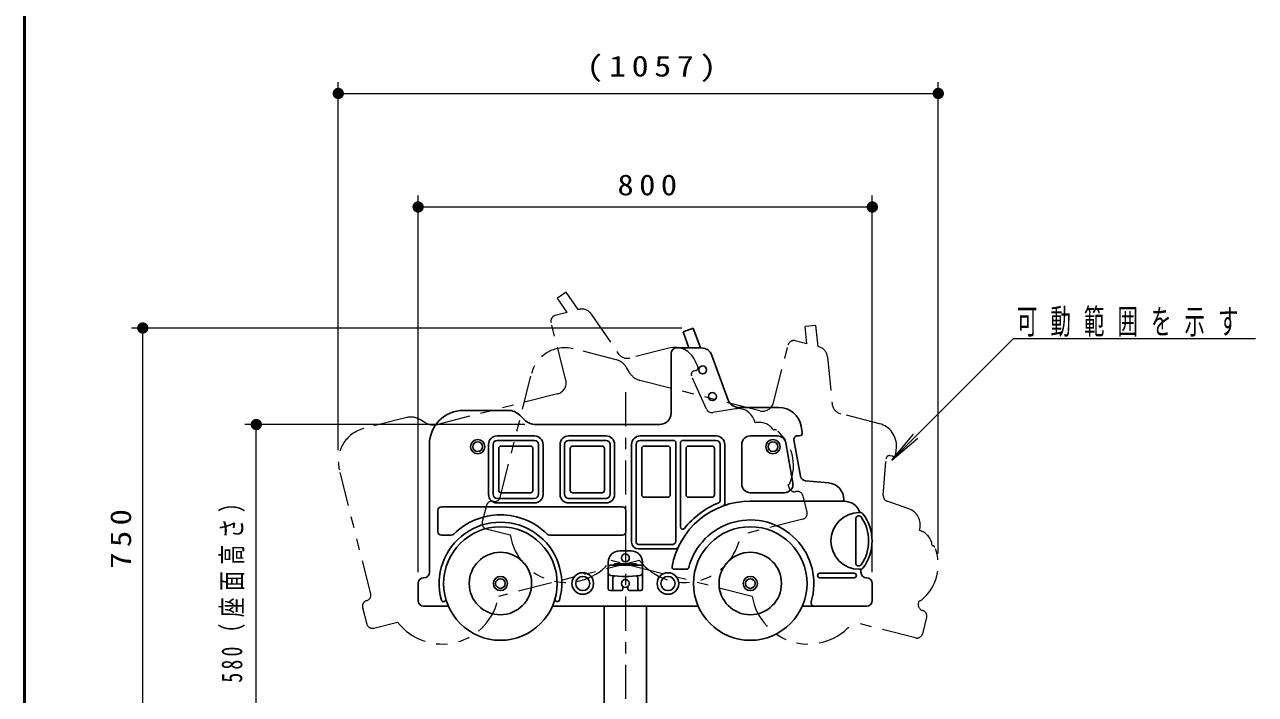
# Model space of a CAD drawing. Units: millimetres on the paper, scale 1:20. Extents: x -365 to 0, y 0 to 257.
# Drawn here: x -365 to -256.6, y 106.2 to 165.2 of the extents above; entities that cross this region are included whole.
import ezdxf

# ---------------------------------------------------------------- set-up
doc = ezdxf.new("R2010")
doc.units = ezdxf.units.MM
doc.linetypes.add('USER2', pattern=[6, 3, -1, 1, -1])
doc.linetypes.add('USER3', pattern=[8, 3, -1, 1, -1, 1, -1])
doc.layers.add('LY_1', color=7, linetype='Continuous', lineweight=13)
doc.styles.add('ＭＳ ゴシック', font='')
doc.styles.get('ＭＳ ゴシック').set_extended_font_data('MS Gothic')

# ---------------------------------------------------------------- blocks, each defined once
blk = doc.blocks.new('filled_dot')
at = {"color": 0, "linetype": 'Continuous', "lineweight": -2, "const_width": 1.25}
blk.add_lwpolyline([(-0.625, 0, 1), (0.625, 0, 1)], format="xyb", close=True, dxfattribs=at)

msp = doc.modelspace()

# ---------------------------------------------------------------- linework, layer by layer
at = {"layer": 'LY_1', "lineweight": 50}
msp.add_line((-365, 257), (-365, 0), dxfattribs=at)
at = {"layer": 'LY_1'}
for p, q in [((-337.376, 127.733), (-337.376, 160.146)), ((-284.538, 118.639), (-284.538, 160.146)), ((-337.376, 159.146), (-284.538, 159.146)), ((-330.346, 116.989), (-330.346, 150.146)), ((-290.346, 116.989), (-290.346, 150.146)), ((-330.346, 149.146), (-290.346, 149.146)), ((-307.123, 138.489), (-355.596, 138.489)), ((-354.596, 100.989), (-354.596, 138.489)), ((-277.924, 137.56), (-288.637, 126.847)), ((-277.924, 137.56), (-256.611, 137.56)), ((-320.95, 129.989), (-345.596, 129.989)), ((-344.596, 100.989), (-344.596, 129.989)), ((-288.637, 126.847), (-286.709, 129.145)), ((-288.637, 126.847), (-286.339, 128.776))]:
    msp.add_line(p, q, dxfattribs=at)
at = {"layer": 'LY_1', "linetype": 'USER3'}
for p, q in [((-317.299, 141.647), (-318.084, 141.112)), ((-317.231, 139.859), (-318.084, 141.112)), ((-316.251, 140.108), (-317.299, 141.647)), ((-317.231, 139.859), (-318.272, 139.594)), ((-316.174, 140.127), (-316.251, 140.108)), ((-317.34, 133.898), (-318.633, 138.987)), ((-315.102, 139.721), (-312.745, 136.26)), ((-295.314, 138.706), (-296.26, 138.611)), ((-296.108, 137.102), (-296.26, 138.611)), ((-295.128, 136.853), (-295.314, 138.706)), ((-312.916, 135.697), (-316.7, 136.658)), ((-308.262, 136.72), (-311.673, 135.854)), ((-299.049, 131.916), (-297.756, 137.005)), ((-296.108, 137.102), (-297.149, 137.366)), ((-295.052, 136.833), (-295.128, 136.853)), ((-305.715, 135.091), (-305.946, 135.604)), ((-294.303, 135.964), (-293.884, 131.799)), ((-323.116, 123.586), (-320.346, 134.489)), ((-311.728, 134.559), (-311.997, 135.01)), ((-305.881, 134.746), (-306.07, 134.698)), ((-300.264, 131.193), (-310.808, 133.872)), ((-304.939, 131.33), (-306.27, 134.284)), ((-318.063, 132.683), (-328.607, 130.004)), ((-302.402, 131.368), (-304.403, 131.042)), ((-331.331, 130.602), (-335.114, 129.641)), ((-329.743, 130.169), (-330.195, 130.438)), ((-300.676, 130.136), (-300.707, 130.257)), ((-289.724, 130.063), (-293.135, 130.93)), ((-299.059, 129.515), (-298.998, 129.53)), ((-288.264, 127.416), (-288.222, 127.977)), ((-289.377, 123.741), (-289.137, 126.971)), ((-288.575, 127.192), (-288.764, 127.24)), ((-334.513, 115.091), (-337.283, 125.995)), ((-297.683, 124.447), (-297.745, 124.691)), ((-296.468, 123.724), (-296.099, 122.27)), ((-324.332, 122.863), (-324.701, 121.409)), ((-287.129, 122.563), (-289.043, 123.232)), ((-296.46, 121.663), (-301.953, 120.267)), ((-324.339, 120.801), (-322.239, 120.267)), ((-286.201, 120.656), (-286.17, 120.778)), ((-285.076, 119.339), (-285.015, 119.323)), ((-310.836, 118.011), (-323.276, 114.851)), ((-300.916, 114.851), (-313.356, 118.011)), ((-335.236, 113.876), (-334.867, 112.422)), ((-286.286, 114.229), (-286.224, 114.473)), ((-285.563, 113.014), (-285.932, 111.56)), ((-334.259, 112.06), (-332.159, 112.594)), ((-286.54, 111.199), (-292.033, 112.594))]:
    msp.add_line(p, q, dxfattribs=at)
at = {"layer": 'LY_1', "lineweight": 25}
for p, q in [((-306.123, 138.489), (-307.016, 138.164)), ((-306.497, 136.739), (-307.016, 138.164)), ((-305.486, 136.739), (-306.123, 138.489)), ((-305.407, 136.739), (-307.571, 136.739)), ((-308.071, 130.989), (-308.071, 136.239)), ((-304.467, 136.081), (-303.036, 132.147)), ((-322.442, 131.239), (-326.346, 131.239)), ((-298.577, 131.489), (-302.096, 131.489)), ((-321.01, 130.428), (-321.382, 130.8)), ((-320.096, 128.989), (-323.396, 128.989)), ((-309.071, 129.989), (-319.95, 129.989)), ((-313.796, 128.989), (-317.096, 128.989)), ((-304.096, 128.989), (-310.796, 128.989)), ((-298.699, 128.989), (-301.096, 128.989)), ((-296.756, 128.989), (-296.951, 128.989)), ((-296.51, 129.282), (-296.607, 129.836)), ((-329.346, 116.989), (-329.346, 128.239)), ((-324.146, 123.839), (-324.146, 128.239)), ((-323.746, 123.839), (-323.746, 128.239)), ((-320.096, 128.589), (-323.396, 128.589)), ((-320.446, 128.089), (-323.046, 128.089)), ((-319.746, 123.839), (-319.746, 128.239)), ((-319.346, 123.839), (-319.346, 128.239)), ((-317.846, 123.839), (-317.846, 128.239)), ((-317.446, 123.839), (-317.446, 128.239)), ((-313.796, 128.589), (-317.096, 128.589)), ((-314.146, 128.089), (-316.746, 128.089)), ((-313.446, 123.839), (-313.446, 128.239)), ((-313.046, 123.839), (-313.046, 128.239)), ((-311.546, 119.639), (-311.546, 128.239)), ((-311.146, 119.639), (-311.146, 128.239)), ((-307.846, 128.589), (-310.796, 128.589)), ((-308.346, 128.089), (-310.446, 128.089)), ((-307.646, 119.732), (-307.646, 128.389)), ((-307.246, 120.967), (-307.246, 128.389)), ((-304.096, 128.589), (-307.046, 128.589)), ((-304.446, 128.089), (-306.546, 128.089)), ((-303.746, 123.284), (-303.746, 128.239)), ((-303.346, 123.009), (-303.346, 128.239)), ((-301.846, 124.739), (-301.846, 128.239)), ((-297.343, 124.869), (-297.961, 128.369)), ((-296.684, 125.447), (-297.246, 128.637)), ((-323.246, 124.189), (-323.246, 127.889)), ((-320.246, 124.189), (-320.246, 127.889)), ((-316.946, 124.189), (-316.946, 127.889)), ((-313.946, 124.189), (-313.946, 127.889)), ((-310.646, 123.789), (-310.646, 127.889)), ((-308.146, 123.789), (-308.146, 127.889)), ((-306.746, 123.789), (-306.746, 127.889)), ((-304.246, 123.789), (-304.246, 127.889)), ((-294.215, 124.859), (-296.235, 125.036)), ((-320.446, 123.989), (-323.046, 123.989)), ((-314.146, 123.989), (-316.746, 123.989)), ((-308.346, 123.589), (-310.446, 123.589)), ((-304.446, 123.589), (-306.546, 123.589)), ((-298.082, 123.989), (-301.096, 123.989)), ((-312.346, 122.739), (-328.296, 122.739)), ((-320.096, 123.489), (-323.396, 123.489)), ((-320.096, 123.089), (-323.396, 123.089)), ((-313.796, 123.489), (-317.096, 123.489)), ((-313.796, 123.089), (-317.096, 123.089)), ((-301.096, 123.239), (-292.846, 123.239)), ((-292.846, 123.239), (-292.846, 123.365)), ((-328.596, 120.539), (-328.596, 122.439)), ((-312.046, 120.539), (-312.046, 122.439)), ((-291.796, 121.737), (-291.796, 117.742)), ((-291.496, 122.239), (-291.368, 122.239)), ((-327.423, 120.239), (-328.296, 120.239)), ((-312.346, 120.239), (-318.769, 120.239)), ((-307.893, 119.439), (-310.946, 119.439)), ((-311.596, 118.864), (-312.596, 118.864)), ((-307.641, 119.039), (-310.946, 119.039)), ((-313.596, 117.864), (-313.596, 115.514)), ((-313.446, 117.614), (-310.746, 117.614)), ((-312.996, 117.714), (-311.196, 117.714)), ((-310.596, 117.864), (-310.596, 115.514)), ((-306.712, 117.239), (-307.789, 117.239)), ((-291.496, 117.239), (-291.368, 117.239)), ((-291.346, 116.989), (-291.346, 117.239)), ((-330.346, 115.989), (-330.346, 114.489)), ((-313.196, 116.504), (-313.196, 115.514)), ((-310.996, 116.504), (-310.996, 115.514)), ((-291.946, 116.889), (-294.969, 116.889)), ((-291.946, 116.489), (-294.969, 116.489)), ((-290.346, 115.989), (-290.346, 114.489)), ((-312.471, 115.364), (-313.446, 115.364)), ((-312.321, 115.514), (-312.321, 115.721)), ((-311.871, 115.514), (-311.871, 115.721)), ((-310.746, 115.364), (-311.721, 115.364)), ((-329.846, 113.989), (-327.678, 113.989)), ((-305.678, 113.989), (-318.513, 113.989)), ((-313.971, 100.989), (-313.971, 113.989)), ((-310.221, 100.989), (-310.221, 113.989)), ((-290.846, 113.989), (-296.513, 113.989))]:
    msp.add_line(p, q, dxfattribs=at)
at = {"layer": 'LY_1', "linetype": 'USER2'}
msp.add_line((-312.096, 132.831), (-312.096, 63.666), dxfattribs=at)
at = {"layer": 'LY_1', "lineweight": 25}
for centre, radius in [((-305.287, 134.803), 0.35), ((-304.432, 132.454), 0.35), ((-325.096, 128.039), 0.625), ((-325.096, 128.039), 0.425), ((-299.096, 128.039), 0.625), ((-299.096, 128.039), 0.425), ((-323.096, 115.989), 5), ((-301.096, 115.989), 5), ((-323.096, 115.989), 2.75), ((-312.096, 118.239), 0.35), ((-301.096, 115.989), 2.75), ((-323.096, 115.989), 0.625), ((-323.096, 115.989), 0.425), ((-315.846, 115.989), 0.95), ((-315.846, 115.989), 0.625), ((-312.096, 115.989), 0.35), ((-308.346, 115.989), 0.95), ((-308.346, 115.989), 0.625), ((-301.096, 115.989), 0.625), ((-301.096, 115.989), 0.425)]:
    msp.add_circle(centre, radius, dxfattribs=at)
at = {"layer": 'LY_1', "linetype": 'USER3'}
for centre, radius, start, end in [((-315.928, 139.158), 1, 34.25374, 104.25374), ((-318.149, 139.11), 0.5, 104.25374, 194.25374), ((-317.439, 133.751), 3, 75.74626, 165.74626), ((-307.77, 134.782), 2, 24.25374, 104.25374), ((-297.272, 136.882), 0.5, 75.74626, 165.74626), ((-295.298, 135.864), 1, 5.74626, 75.74626), ((-313.286, 134.243), 1.5, 30.74626, 75.74626), ((-311.919, 136.823), 1, 214.25374, 284.25374), ((-310.439, 135.326), 1.5, 210.74626, 255.74626), ((-305.996, 134.407), 0.3, 104.25374, 204.25374), ((-305.943, 134.988), 0.25, 284.25374, 24.25374), ((-318.31, 133.652), 1, 284.25374, 14.25374), ((-304.483, 131.536), 0.5, 204.25374, 279.25374), ((-302.161, 129.888), 1.5, 14.25374, 99.25374), ((-300.018, 132.162), 1, 255.74626, 345.74626), ((-292.889, 131.899), 1, 185.74626, 255.74626), ((-330.962, 129.148), 1.5, 59.25374, 104.25374), ((-328.977, 131.458), 1.5, 239.25374, 284.25374), ((-300.307, 128.682), 1.5, 33.72496, 104.25374), ((-334.376, 126.733), 3, 104.25374, 194.25374), ((-298.936, 129.288), 0.25, 51.12364, 104.25374), ((-301.29, 126.368), 4, 337.38384, 51.12364), ((-290.217, 128.125), 2, 355.74626, 75.74626), ((-288.838, 126.949), 0.3, 75.74626, 175.74626), ((-288.513, 127.434), 0.25, 255.74626, 355.74626), ((-297.828, 124.926), 0.25, 289.41712, 337.38384), ((-323.601, 123.709), 0.5, 255.74626, 345.74626), ((-297.199, 124.57), 0.5, 194.25374, 284.25374), ((-296.953, 123.601), 0.5, 14.25374, 104.25374), ((-288.878, 123.704), 0.5, 175.74626, 250.74626), ((-323.847, 122.739), 0.5, 75.74626, 165.74626), ((-287.624, 121.147), 1.5, 345.74626, 70.74626), ((-324.216, 121.286), 0.5, 165.74626, 255.74626), ((-296.583, 122.147), 0.5, 284.25374, 14.25374), ((-286.57, 119.202), 1.5, 5.21748, 75.74626), ((-317.305, 121.077), 5, 189.32444, 322.16808), ((-306.887, 121.077), 5, 217.83192, 350.67556), ((-285.077, 119.081), 0.25, 22.61616, 75.74626), ((-288.538, 117.639), 4, 308.87636, 22.61616), ((-334.998, 114.968), 0.5, 284.25374, 14.25374), ((-334.752, 113.999), 0.5, 104.25374, 194.25374), ((-328.21, 115.661), 5, 217.83192, 350.67556), ((-295.982, 115.661), 5, 189.32444, 322.16808), ((-285.801, 114.106), 0.5, 165.74626, 255.74626), ((-286.185, 114.719), 0.25, 260.90964, 308.87636), ((-286.048, 113.137), 0.5, 345.74626, 75.74626), ((-334.383, 112.545), 0.5, 194.25374, 284.25374), ((-286.417, 111.683), 0.5, 255.74626, 345.74626)]:
    msp.add_arc(centre, radius, start, end, dxfattribs=at)
at = {"layer": 'LY_1', "lineweight": 25}
for centre, radius, start, end in [((-307.571, 136.239), 0.5, 90, 180), ((-305.407, 135.739), 1, 20, 90), ((-326.346, 128.239), 3, 90, 180), ((-322.442, 129.739), 1.5, 45, 90), ((-302.096, 132.489), 1, 200, 270), ((-298.577, 129.489), 2, 10, 90), ((-319.95, 131.489), 1.5, 225, 270), ((-309.071, 130.989), 1, 270, 0), ((-323.396, 128.239), 0.75, 90, 180), ((-320.096, 128.239), 0.75, 0, 90), ((-317.096, 128.239), 0.75, 90, 180), ((-313.796, 128.239), 0.75, 0, 90), ((-310.796, 128.239), 0.75, 90, 180), ((-304.096, 128.239), 0.75, 0, 90), ((-301.096, 128.239), 0.75, 90, 180), ((-298.699, 128.239), 0.75, 10, 90), ((-296.951, 128.689), 0.3, 90, 190), ((-296.756, 129.239), 0.25, 270, 10), ((-323.396, 128.239), 0.35, 90, 180), ((-323.046, 127.889), 0.2, 90, 180), ((-320.446, 127.889), 0.2, 0, 90), ((-320.096, 128.239), 0.35, 0, 90), ((-317.096, 128.239), 0.35, 90, 180), ((-316.746, 127.889), 0.2, 90, 180), ((-314.146, 127.889), 0.2, 0, 90), ((-313.796, 128.239), 0.35, 0, 90), ((-310.796, 128.239), 0.35, 90, 180), ((-310.446, 127.889), 0.2, 90, 180), ((-308.346, 127.889), 0.2, 0, 90), ((-307.846, 128.389), 0.2, 0, 90), ((-307.046, 128.389), 0.2, 90, 180), ((-306.546, 127.889), 0.2, 90, 180), ((-304.446, 127.889), 0.2, 0, 90), ((-304.096, 128.239), 0.35, 0, 90), ((-301.096, 124.739), 0.75, 180, 270), ((-298.082, 124.739), 0.75, 270, 10), ((-296.191, 125.534), 0.5, 190, 265), ((-294.346, 123.365), 1.5, 0, 85), ((-323.396, 123.839), 0.75, 180, 270), ((-323.396, 123.839), 0.35, 180, 270), ((-323.046, 124.189), 0.2, 180, 270), ((-320.446, 124.189), 0.2, 270, 0), ((-320.096, 123.839), 0.75, 270, 0), ((-320.096, 123.839), 0.35, 270, 0), ((-317.096, 123.839), 0.75, 180, 270), ((-317.096, 123.839), 0.35, 180, 270), ((-316.746, 124.189), 0.2, 180, 270), ((-314.146, 124.189), 0.2, 270, 0), ((-313.796, 123.839), 0.35, 270, 0), ((-313.796, 123.839), 0.75, 270, 0), ((-310.446, 123.789), 0.2, 180, 270), ((-308.346, 123.789), 0.2, 270, 0), ((-306.546, 123.789), 0.2, 180, 270), ((-304.446, 123.789), 0.2, 270, 0), ((-328.296, 122.439), 0.3, 90, 180), ((-312.346, 122.439), 0.3, 0, 90), ((-301.096, 116.239), 7, 90, 169.83575), ((-301.096, 116.239), 7.4, 112.02431, 141.52638), ((-303.946, 123.284), 0.2, 292.02431, 0), ((-303.546, 123.009), 0.2, 289.8938, 0), ((-292.846, 121.739), 1.5, 19.4123, 90), ((-323.096, 116.239), 5.8, 44.82292, 135.17708), ((-301.096, 115.989), 5.6, 343.25363, 165.52249), ((-291.496, 119.739), 2.5, 90, 270), ((-291.596, 121.737), 0.2, 92.86598, 180), ((-291.496, 119.739), 2.2, 90.00624, 92.86598), ((-291.496, 121.739), 0.2, 34.8499, 90.00624), ((-291.368, 121.989), 0.25, 36.8699, 90), ((-294.368, 119.739), 3.7, 325.1501, 34.8499), ((-294.368, 119.739), 4, 323.1301, 36.8699), ((-328.296, 120.539), 0.3, 180, 270), ((-323.096, 115.989), 5.4, 344.3815, 195.6185), ((-327.423, 120.539), 0.3, 270, 315.17708), ((-318.769, 120.539), 0.3, 224.82292, 270), ((-312.346, 120.539), 0.3, 270, 0), ((-307.046, 120.967), 0.2, 180, 321.52638), ((-310.946, 119.639), 0.6, 180, 270), ((-310.946, 119.639), 0.2, 180, 270), ((-307.893, 119.639), 0.2, 270, 333.42688), ((-301.096, 116.239), 7.4, 152.64267, 153.42688), ((-307.846, 119.732), 0.2, 332.64267, 0), ((-312.596, 117.864), 1, 90, 180), ((-311.596, 117.864), 1, 0, 90), ((-307.641, 119.239), 0.2, 270, 335.3776), ((-313.446, 117.464), 0.15, 90, 180), ((-312.996, 117.614), 0.1, 90, 180), ((-311.196, 117.614), 0.1, 0, 90), ((-310.746, 117.464), 0.15, 0, 90), ((-307.789, 117.439), 0.2, 169.83575, 270), ((-306.712, 117.439), 0.2, 270, 345.52249), ((-291.596, 117.742), 0.2, 180, 267.13402), ((-291.496, 119.739), 2.2, 267.13402, 269.99376), ((-291.496, 117.739), 0.2, 269.99376, 325.1501), ((-291.368, 117.489), 0.25, 270, 323.1301), ((-329.846, 115.989), 0.5, 90, 180), ((-329.846, 116.989), 0.5, 270, 0), ((-313.346, 116.935), 0.25, 180, 263.50467), ((-312.096, 127.914), 11.3, 263.50467, 276.49533), ((-313.046, 116.504), 0.15, 85.24073, 180), ((-312.096, 116.139), 0.225, 47.01074, 132.98926), ((-311.146, 116.504), 0.15, 0, 94.75927), ((-310.846, 116.935), 0.25, 276.49533, 0), ((-294.969, 116.689), 0.2, 90, 270), ((-291.946, 116.689), 0.2, 270, 90), ((-290.846, 116.989), 0.5, 180, 270), ((-290.846, 115.989), 0.5, 0, 90), ((-313.446, 115.514), 0.15, 180, 270), ((-313.346, 115.514), 0.15, 270, 0), ((-312.471, 115.514), 0.15, 270, 0), ((-311.721, 115.514), 0.15, 180, 270), ((-310.846, 115.514), 0.15, 180, 270), ((-310.746, 115.514), 0.15, 270, 0), ((-329.846, 114.489), 0.5, 180, 270), ((-328.104, 114.589), 0.2, 195.6185, 15.6185), ((-318.088, 114.589), 0.2, 164.3815, 344.3815), ((-295.446, 114.289), 0.3, 163.25363, 270), ((-290.846, 114.489), 0.5, 270, 0)]:
    msp.add_arc(centre, radius, start, end, dxfattribs=at)

# ---------------------------------------------------------------- block references
at = {"layer": 'LY_1', "xscale": 0.4, "yscale": 0.4}
for p in [(-337.376, 159.146), (-330.346, 149.146)]:
    msp.add_blockref('filled_dot', p, dxfattribs=at)
for p, rotation in [((-284.538, 159.146), 180), ((-290.346, 149.146), 180), ((-354.596, 138.489), 270), ((-344.596, 129.989), 270)]:
    msp.add_blockref('filled_dot', p, dxfattribs=dict(at, rotation=rotation))

# ---------------------------------------------------------------- texts
at = {"layer": 'LY_1', "style": 'ＭＳ ゴシック'}
for s, insert, char_height, attachment_point in [('\\T1.33;\\W1.2;(1057)', (-309.55, 160.146), 1.833, 8), ('\\T1.33;\\W1.15;800', (-309.929, 150.146), 1.833, 8), ('\\T1.64;\\W0.6;可動範囲を示す', (-277.611, 137.71), 2.199, 7)]:
    msp.add_mtext(s, dxfattribs=dict(at, insert=insert, char_height=char_height, attachment_point=attachment_point))
at = {"layer": 'LY_1', "char_height": 1.833, "attachment_point": 8, "rotation": 90, "style": 'ＭＳ ゴシック'}
for s, insert in [('\\T1.32;\\W0.7;580（座面高さ）', (-345.596, 115.916)), ('\\T1.33;\\W1.15;750', (-355.596, 120.154))]:
    msp.add_mtext(s, dxfattribs=dict(at, insert=insert))

doc.saveas('drawing.dxf')
